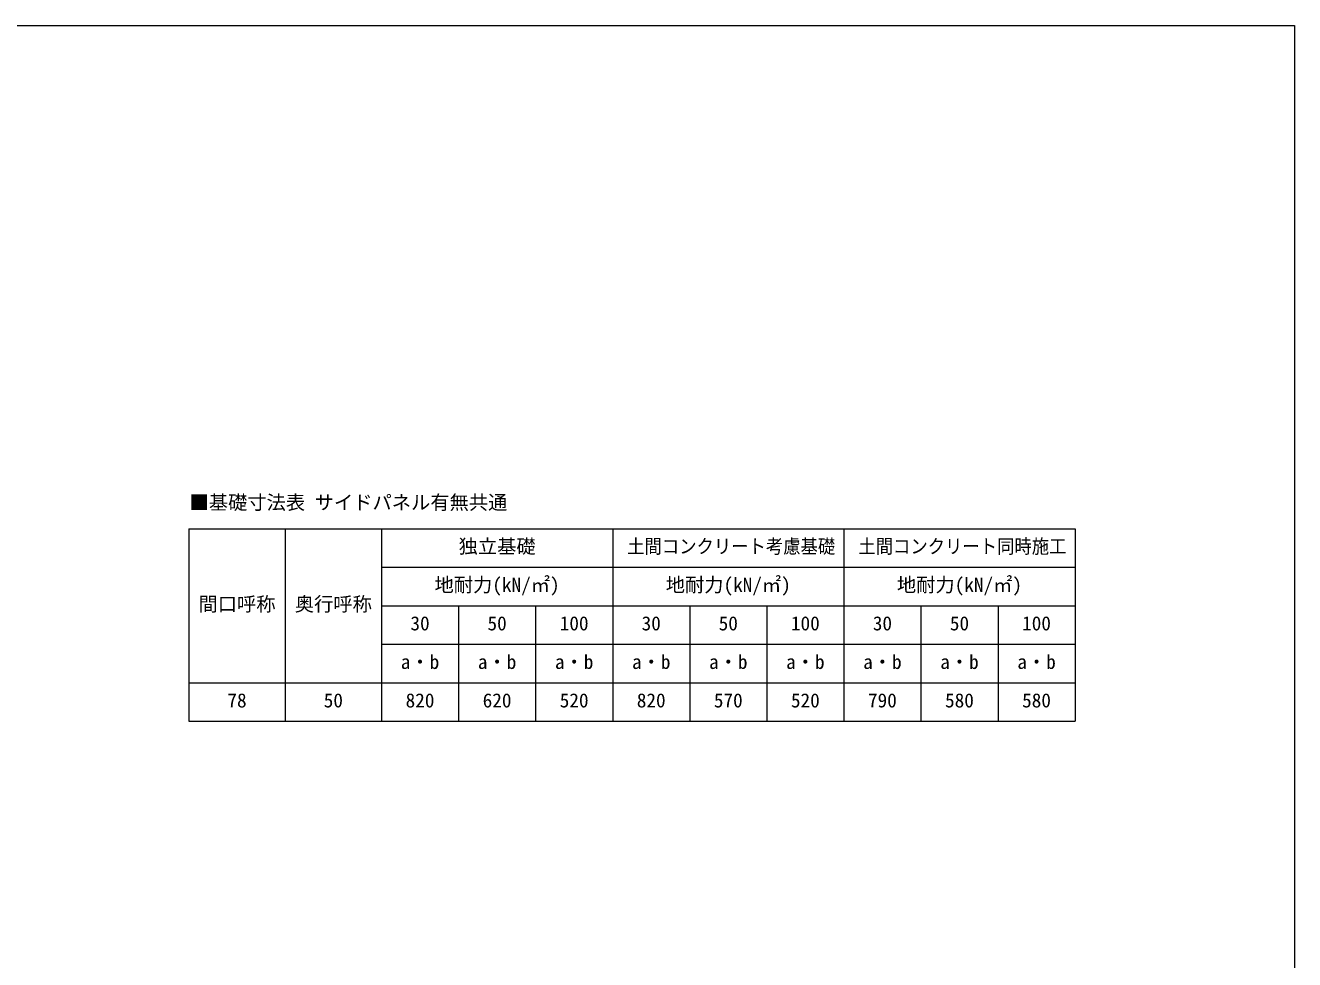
# Model space of a CAD drawing. Units: millimetres at full size, sheet at 1:40; details may follow other scales. Extents: x -11243 to 11243, y -7760 to 7760.
# Drawn here: x 136 to 10677, y 0 to 7760 of the extents above; entities that cross this region are included whole.
import ezdxf
from ezdxf.enums import TextEntityAlignment as Align

# ---------------------------------------------------------------- set-up
doc = ezdxf.new("R2010")
doc.units = ezdxf.units.MM
doc.header["$LTSCALE"] = 40
doc.layers.add('0-E_DET2', color=7, linetype='Continuous', lineweight=18)
doc.layers.add('F-0_240', color=7, linetype='Continuous', lineweight=9)
doc.styles.add('ＭＳ ゴシック', font='')
doc.styles.get('ＭＳ ゴシック').set_extended_font_data('MS Gothic')

msp = doc.modelspace()

# ---------------------------------------------------------------- linework, layer by layer
at = {"layer": '0-E_DET2'}
for p, q in [((1494.18, 3579.4), (1494.18, 1979.4)), ((1494.18, 3579.4), (8854.18, 3579.4)), ((2294.18, 3579.4), (2294.18, 1979.4)), ((3094.18, 3579.4), (3094.18, 1979.4)), ((5014.18, 3579.4), (5014.18, 1979.4)), ((6934.18, 3579.4), (6934.18, 1979.4)), ((8854.18, 3579.4), (8854.18, 1979.4)), ((3094.18, 3259.4), (8854.18, 3259.4)), ((3094.18, 2939.4), (8854.18, 2939.4)), ((3734.18, 2939.4), (3734.18, 1979.4)), ((4374.18, 2939.4), (4374.18, 1979.4)), ((5654.18, 2939.4), (5654.18, 1979.4)), ((6294.18, 2939.4), (6294.18, 1979.4)), ((7574.18, 2939.4), (7574.18, 1979.4)), ((8214.18, 2939.4), (8214.18, 1979.4)), ((3094.18, 2619.4), (8854.18, 2619.4)), ((1494.18, 2299.4), (8854.18, 2299.4)), ((1494.18, 1979.4), (8854.18, 1979.4))]:
    msp.add_line(p, q, dxfattribs=at)
at = {"layer": 'F-0_240', "color": 5}
for p, q in [((-11242.74, 7760), (10677.26, 7760)), ((10677.26, 7760), (10677.26, -7760))]:
    msp.add_line(p, q, dxfattribs=at)

# ---------------------------------------------------------------- texts
at = {"layer": '0-E_DET2', "style": 'ＭＳ ゴシック'}
for s, p in [('■基礎寸法表 サイドパネル有無共通', (1499.45, 3703.8)), ('独立基礎', (3734.18, 3339.4)), ('地耐力(kN/㎡)', (3534.18, 3019.4)), ('地耐力(kN/㎡)', (5454.18, 3019.4)), ('地耐力(kN/㎡)', (7374.18, 3019.4)), ('間口呼称', (1574.18, 2859.4)), ('奥行呼称', (2374.18, 2859.4)), ('30', (3334.18, 2699.4)), ('50', (3974.18, 2699.4)), ('100', (4574.18, 2699.4)), ('30', (5254.18, 2699.4)), ('50', (5894.18, 2699.4)), ('100', (6494.18, 2699.4)), ('30', (7174.18, 2699.4)), ('50', (7814.18, 2699.4)), ('100', (8414.18, 2699.4)), ('a・b', (3254.18, 2379.4)), ('a・b', (3894.18, 2379.4)), ('a・b', (4534.18, 2379.4)), ('a・b', (5174.18, 2379.4)), ('a・b', (5814.18, 2379.4)), ('a・b', (6454.18, 2379.4)), ('a・b', (7094.18, 2379.4)), ('a・b', (7734.18, 2379.4)), ('a・b', (8374.18, 2379.4)), ('78', (1814.18, 2059.4)), ('50', (2614.18, 2059.4)), ('820', (3294.18, 2059.4)), ('620', (3934.18, 2059.4)), ('520', (4574.18, 2059.4)), ('820', (5214.18, 2059.4)), ('570', (5854.18, 2059.4)), ('520', (6494.18, 2059.4)), ('790', (7134.18, 2059.4)), ('580', (7774.18, 2059.4)), ('580', (8414.18, 2059.4))]:
    msp.add_text(s, height=117.3, dxfattribs=at).set_placement(p, align=Align.BOTTOM_LEFT)
at = {"layer": '0-E_DET2', "style": 'ＭＳ ゴシック', "width": 0.9}
for s, p in [('土間コンクリート考慮基礎', (5134.18, 3339.4)), ('土間コンクリート同時施工', (7054.18, 3339.4))]:
    msp.add_text(s, height=117.3, dxfattribs=at).set_placement(p, align=Align.BOTTOM_LEFT)

doc.saveas('drawing.dxf')
